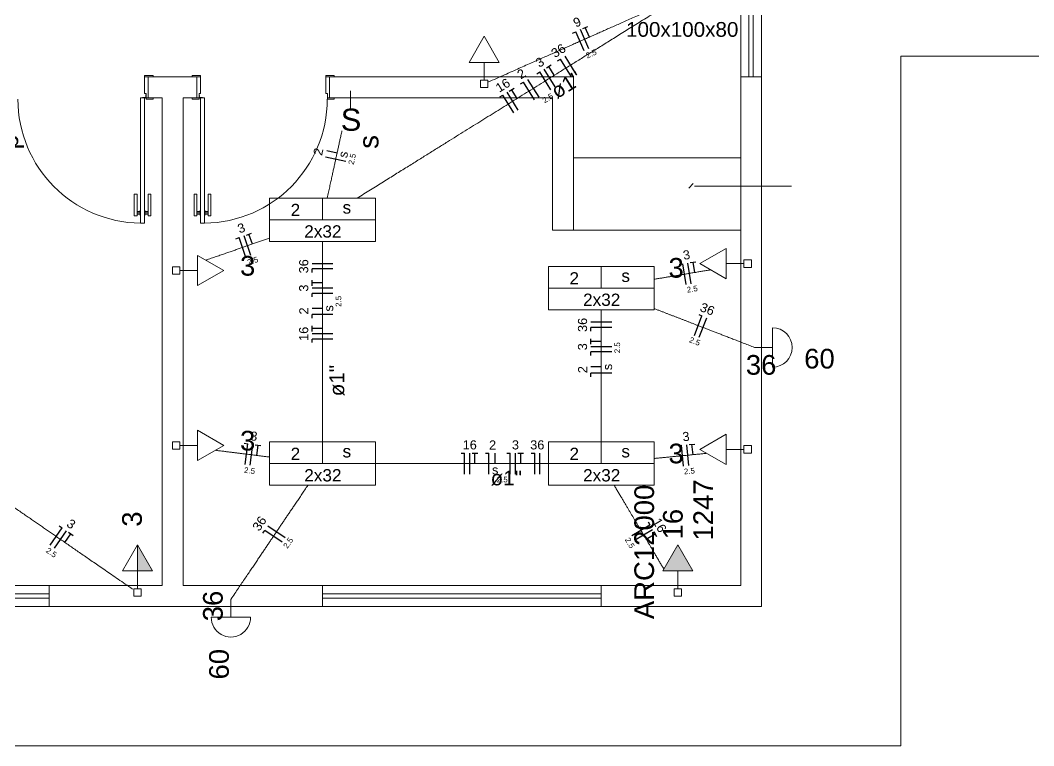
# Model space of a CAD drawing. Header units: millimetres. Extents: x -130 to 1399, y -90 to 1288.
# Drawn here: x 1115.65 to 1122.92, y 1238.62 to 1243.83 of the extents above; entities that cross this region are included whole.
import ezdxf

# ---------------------------------------------------------------- set-up
doc = ezdxf.new("R2010")
doc.units = ezdxf.units.MM
doc.header["$LTSCALE"] = 0.01
for name, color, linetype, lineweight in [('Arquitetura', 134, 'Continuous', 5), ('EL-Condutos', 3, 'Continuous', 13), ('EL-Fios', 9, 'Continuous', 25), ('EL-Textos condutos', 7, 'Continuous', 20), ('EL-Textos fios', 7, 'Continuous', 20), ('EL-Textos pontos', 5, 'Continuous', 20), ('P-SIMBOL', 5, 'Continuous', 5)]:
    doc.layers.add(name, color=color, linetype=linetype, lineweight=lineweight)
doc.styles.add('ARIAL', font='arial.ttf')

msp = doc.modelspace()

# ---------------------------------------------------------------- hatches: boundary and pattern name
at = {"layer": 'Arquitetura', "linetype": 'Continuous'}
h = msp.add_hatch(dxfattribs=at)
h.set_pattern_fill('ANSI31', color=256, scale=0.5, style=0)
h.set_pattern_definition([(45, (1106.27025, 1238.432124), (-0.04419417, 0.04419417), [])])
h.paths.add_polyline_path([(1120.4914, 1242.6357), (1120.4914, 1242.6377), (1120.4909, 1242.6397), (1120.4904, 1242.6417), (1120.4899, 1242.6437), (1120.4889, 1242.6457), (1120.4884, 1242.6472), (1120.4869, 1242.6487), (1120.4859, 1242.6507), (1120.4844, 1242.6522), (1120.4829, 1242.6532), (1120.4814, 1242.6547), (1120.4799, 1242.6557), (1120.4779, 1242.6567), (1120.4764, 1242.6572), (1120.4744, 1242.6577), (1120.4724, 1242.6582), (1120.4704, 1242.6587), (1120.4684, 1242.6587), (1120.4664, 1242.6587), (1120.4644, 1242.6582), (1120.4624, 1242.6577), (1120.4609, 1242.6572), (1120.4589, 1242.6567), (1120.4569, 1242.6557), (1120.4554, 1242.6547), (1120.4539, 1242.6532), (1120.4524, 1242.6522), (1120.4509, 1242.6507), (1120.4499, 1242.6487), (1120.4489, 1242.6472), (1120.4479, 1242.6457), (1120.4469, 1242.6437), (1120.4464, 1242.6417), (1120.4459, 1242.6397), (1120.4459, 1242.6377), (1120.4454, 1242.6357), (1120.4454, 1242.6357), (1120.4459, 1242.6337), (1120.4459, 1242.6317), (1120.4464, 1242.6297), (1120.4469, 1242.6282), (1120.4479, 1242.6262), (1120.4489, 1242.6242), (1120.4499, 1242.6227), (1120.4509, 1242.6212), (1120.4524, 1242.6197), (1120.4539, 1242.6182), (1120.4554, 1242.6172), (1120.4569, 1242.6162), (1120.4589, 1242.6152), (1120.4609, 1242.6142), (1120.4624, 1242.6137), (1120.4644, 1242.6132), (1120.4664, 1242.6132), (1120.4684, 1242.6132), (1120.4704, 1242.6132), (1120.4724, 1242.6132), (1120.4744, 1242.6137), (1120.4764, 1242.6142), (1120.4779, 1242.6152), (1120.4799, 1242.6162), (1120.4814, 1242.6172), (1120.4829, 1242.6182), (1120.4844, 1242.6197), (1120.4859, 1242.6212), (1120.4869, 1242.6227), (1120.4884, 1242.6242), (1120.4889, 1242.6262), (1120.4899, 1242.6282), (1120.4904, 1242.6297), (1120.4909, 1242.6317), (1120.4914, 1242.6337), (1120.4914, 1242.6357), (1120.4914, 1242.6357)])
at = {"layer": 'P-SIMBOL', "linetype": 'Continuous'}
for points in [[(1116.495, 1239.8752), (1116.495, 1240.0627), (1116.6033, 1239.8752)], [(1120.4789, 1239.8752), (1120.3706, 1240.0627), (1120.2624, 1239.8752)]]:
    msp.add_hatch(color=256, dxfattribs=at).paths.add_polyline_path(points)

# ---------------------------------------------------------------- linework, layer by layer
at = {"layer": 'Arquitetura'}
for p, q in [((1120.8219, 1243.4207), (1120.8219, 1245.4207)), ((1120.8814, 1245.4207), (1120.8814, 1243.4207)), ((1120.9114, 1245.4207), (1120.9114, 1243.4207)), ((1120.9714, 1243.4207), (1120.9714, 1245.4207)), ((1120.9714, 1243.4207), (1120.8219, 1243.4207)), ((1116.5404, 1243.2722), (1116.5434, 1243.2722)), ((1116.5549, 1243.2877), (1116.5549, 1243.2842)), ((1116.9384, 1243.2877), (1116.9384, 1243.2842)), ((1116.9529, 1243.2722), (1116.9504, 1243.2722)), ((1121.1869, 1242.6357), (1120.4914, 1242.6357)), ((1115.8614, 1239.7707), (1115.8614, 1239.6212)), ((1117.8219, 1239.7707), (1117.8219, 1239.6212)), ((1119.8219, 1239.7707), (1119.8219, 1239.6212))]:
    msp.add_line(p, q, dxfattribs=at)
at = {"layer": 'Arquitetura', "linetype": 'Continuous'}
for p, q in [((1121.9714, 1243.5707), (1121.9714, 1238.6212)), ((1121.9714, 1243.5707), (1123.7719, 1243.5707)), ((1116.8869, 1243.4207), (1116.6069, 1243.4207)), ((1119.6214, 1243.4207), (1117.9069, 1243.4207)), ((1119.6214, 1243.4207), (1119.6214, 1242.3207)), ((1120.8219, 1243.4207), (1120.8219, 1239.7707)), ((1120.9714, 1243.4207), (1120.9714, 1239.6212)), ((1116.6714, 1243.2707), (1116.6069, 1243.2707)), ((1116.6714, 1243.2707), (1116.6714, 1239.7707)), ((1116.8219, 1243.2707), (1116.8219, 1239.7707)), ((1116.8869, 1243.2707), (1116.8219, 1243.2707)), ((1119.4714, 1243.2707), (1117.9069, 1243.2707)), ((1119.4714, 1243.2707), (1119.4714, 1242.3207)), ((1120.8219, 1242.8407), (1119.6214, 1242.8407)), ((1120.8219, 1242.3207), (1119.4714, 1242.3207)), ((1116.6714, 1239.7707), (1107.4214, 1239.7707)), ((1120.8219, 1239.7707), (1116.8219, 1239.7707)), ((1115.8614, 1239.7107), (1113.8614, 1239.7107)), ((1119.8219, 1239.7107), (1117.8219, 1239.7107)), ((1115.8614, 1239.6807), (1113.8614, 1239.6807)), ((1119.8219, 1239.6807), (1117.8219, 1239.6807)), ((1120.9714, 1239.6212), (1107.2719, 1239.6212)), ((1121.9714, 1238.6212), (1106.2719, 1238.6212))]:
    msp.add_line(p, q, dxfattribs=at)
at = {"layer": 'Arquitetura', "color": 2}
for p, q in [((1116.5164, 1242.3712), (1116.5164, 1243.2707)), ((1116.5164, 1243.2707), (1116.5464, 1243.2707)), ((1116.5464, 1243.2707), (1116.5464, 1242.3712)), ((1116.9469, 1243.2707), (1116.9469, 1242.3712)), ((1116.9764, 1243.2707), (1116.9469, 1243.2707)), ((1116.9764, 1242.3712), (1116.9764, 1243.2707)), ((1116.5464, 1242.3712), (1116.5164, 1242.3712)), ((1116.9469, 1242.3712), (1116.9764, 1242.3712))]:
    msp.add_line(p, q, dxfattribs=at)
at = {"layer": 'Arquitetura', "color": 3, "linetype": 'Continuous'}
for p, q in [((1116.4714, 1242.5762), (1116.4714, 1242.4242)), ((1116.4884, 1242.5792), (1116.4739, 1242.5792)), ((1116.4919, 1242.4242), (1116.4919, 1242.5762)), ((1116.5719, 1242.4242), (1116.5719, 1242.5762)), ((1116.5754, 1242.5792), (1116.5889, 1242.5792)), ((1116.5914, 1242.5762), (1116.5914, 1242.4242)), ((1116.9014, 1242.5762), (1116.9014, 1242.4242)), ((1116.9184, 1242.5792), (1116.9044, 1242.5792)), ((1116.9214, 1242.4242), (1116.9214, 1242.5762)), ((1117.0019, 1242.4242), (1117.0019, 1242.5762)), ((1117.0049, 1242.5792), (1117.0194, 1242.5792)), ((1117.0219, 1242.5762), (1117.0219, 1242.4242)), ((1116.5144, 1242.4657), (1116.5144, 1242.4257)), ((1116.5484, 1242.4657), (1116.5484, 1242.4257)), ((1116.9444, 1242.4657), (1116.9444, 1242.4257)), ((1116.9789, 1242.4657), (1116.9789, 1242.4257))]:
    msp.add_line(p, q, dxfattribs=at)
at = {"layer": 'Arquitetura', "color": 3}
for p, q in [((1116.5144, 1242.4657), (1116.5164, 1242.4657)), ((1116.5484, 1242.4657), (1116.5464, 1242.4657)), ((1116.9444, 1242.4657), (1116.9469, 1242.4657)), ((1116.9789, 1242.4657), (1116.9764, 1242.4657)), ((1116.4919, 1242.4242), (1116.4714, 1242.4242)), ((1116.4919, 1242.4557), (1116.5144, 1242.4557)), ((1116.4919, 1242.4457), (1116.5144, 1242.4457)), ((1116.4919, 1242.4357), (1116.5144, 1242.4357)), ((1116.5144, 1242.4257), (1116.5164, 1242.4257)), ((1116.5484, 1242.4257), (1116.5464, 1242.4257)), ((1116.5719, 1242.4557), (1116.5484, 1242.4557)), ((1116.5719, 1242.4457), (1116.5484, 1242.4457)), ((1116.5719, 1242.4357), (1116.5484, 1242.4357)), ((1116.5719, 1242.4242), (1116.5914, 1242.4242)), ((1116.9214, 1242.4242), (1116.9014, 1242.4242)), ((1116.9214, 1242.4557), (1116.9444, 1242.4557)), ((1116.9214, 1242.4457), (1116.9444, 1242.4457)), ((1116.9214, 1242.4357), (1116.9444, 1242.4357)), ((1116.9444, 1242.4257), (1116.9469, 1242.4257)), ((1116.9789, 1242.4257), (1116.9764, 1242.4257)), ((1117.0019, 1242.4557), (1116.9789, 1242.4557)), ((1117.0019, 1242.4457), (1116.9789, 1242.4457)), ((1117.0019, 1242.4357), (1116.9789, 1242.4357)), ((1117.0019, 1242.4242), (1117.0219, 1242.4242))]:
    msp.add_line(p, q, dxfattribs=at)
for points in [[(1116.5464, 1243.4207), (1116.5719, 1243.4207), (1116.6069, 1243.4207), (1116.6069, 1243.4307), (1116.5464, 1243.4307), (1116.5464, 1243.4207)], [(1116.9469, 1243.4207), (1116.9214, 1243.4207), (1116.8869, 1243.4207), (1116.8869, 1243.4307), (1116.9469, 1243.4307), (1116.9469, 1243.4207)], [(1117.9069, 1243.4207), (1117.8464, 1243.4207), (1117.8464, 1243.4307), (1117.9069, 1243.4307), (1117.9069, 1243.4207)], [(1116.5564, 1243.2607), (1116.6069, 1243.2607), (1116.6069, 1243.2707), (1116.5564, 1243.2707), (1116.5564, 1243.2607)], [(1116.9369, 1243.2607), (1116.8869, 1243.2607), (1116.8869, 1243.2707), (1116.9369, 1243.2707), (1116.9369, 1243.2607)], [(1117.9069, 1243.2607), (1117.8569, 1243.2607), (1117.8569, 1243.2707), (1117.9069, 1243.2707), (1117.9069, 1243.2607)]]:
    msp.add_lwpolyline(points, close=True, dxfattribs=at)
at = {"layer": 'Arquitetura', "color": 2}
for points in [[(1116.5464, 1243.3007), (1116.5564, 1243.3007), (1116.5564, 1243.2707), (1116.5719, 1243.2707), (1116.5719, 1243.4207), (1116.5464, 1243.4207), (1116.5464, 1243.3007)], [(1116.9469, 1243.3007), (1116.9369, 1243.3007), (1116.9369, 1243.2707), (1116.9214, 1243.2707), (1116.9214, 1243.4207), (1116.9469, 1243.4207), (1116.9469, 1243.3007)], [(1117.8464, 1243.3007), (1117.8569, 1243.3007), (1117.8569, 1243.2707), (1117.8714, 1243.2707), (1117.8714, 1243.4207), (1117.8464, 1243.4207), (1117.8464, 1243.3007)]]:
    msp.add_lwpolyline(points, close=True, dxfattribs=at)
at = {"layer": 'Arquitetura', "color": 1}
for points in [[(1116.5524, 1243.2722), (1116.5544, 1243.2707), (1116.5544, 1243.2707), (1116.5519, 1243.2707), (1116.5319, 1243.2707), (1116.5319, 1243.2722), (1116.5524, 1243.2722)], [(1116.5554, 1243.2752), (1116.5564, 1243.2732), (1116.5564, 1243.2732), (1116.5564, 1243.2757), (1116.5564, 1243.2957), (1116.5554, 1243.2957), (1116.5554, 1243.2752)], [(1116.9379, 1243.2752), (1116.9369, 1243.2732), (1116.9369, 1243.2732), (1116.9369, 1243.2757), (1116.9369, 1243.2957), (1116.9379, 1243.2957), (1116.9379, 1243.2752)], [(1116.9409, 1243.2722), (1116.9394, 1243.2707), (1116.9394, 1243.2707), (1116.9414, 1243.2707), (1116.9614, 1243.2707), (1116.9614, 1243.2722), (1116.9409, 1243.2722)]]:
    msp.add_lwpolyline(points, dxfattribs=at)
at = {"layer": 'Arquitetura'}
for points in [[(1116.5414, 1243.2732), (1116.5414, 1243.2732), (1116.5389, 1243.2732), (1116.5389, 1243.2732), (1116.5444, 1243.2732), (1116.5444, 1243.2732), (1116.5419, 1243.2732), (1116.5419, 1243.2732)], [(1116.5389, 1243.2732), (1116.5404, 1243.2722), (1116.5404, 1243.2722)], [(1116.5444, 1243.2732), (1116.5434, 1243.2722), (1116.5434, 1243.2722)], [(1116.5544, 1243.2882), (1116.5549, 1243.2877), (1116.5554, 1243.2877)], [(1116.5544, 1243.2862), (1116.5544, 1243.2862), (1116.5544, 1243.2882), (1116.5544, 1243.2882), (1116.5544, 1243.2832), (1116.5544, 1243.2832), (1116.5544, 1243.2857), (1116.5544, 1243.2857)], [(1116.5544, 1243.2832), (1116.5549, 1243.2842), (1116.5554, 1243.2842)], [(1116.9389, 1243.2882), (1116.9384, 1243.2877), (1116.9379, 1243.2877)], [(1116.9389, 1243.2832), (1116.9384, 1243.2842), (1116.9379, 1243.2842)], [(1116.9389, 1243.2862), (1116.9394, 1243.2862), (1116.9394, 1243.2882), (1116.9389, 1243.2882), (1116.9389, 1243.2832), (1116.9394, 1243.2832), (1116.9394, 1243.2857), (1116.9389, 1243.2857)], [(1116.9519, 1243.2732), (1116.9519, 1243.2732), (1116.9539, 1243.2732), (1116.9539, 1243.2732), (1116.9494, 1243.2732), (1116.9494, 1243.2732), (1116.9514, 1243.2732), (1116.9514, 1243.2732)], [(1116.9494, 1243.2732), (1116.9504, 1243.2722), (1116.9504, 1243.2722)], [(1116.9539, 1243.2732), (1116.9529, 1243.2722), (1116.9529, 1243.2722)]]:
    msp.add_lwpolyline(points, dxfattribs=at)
at = {"layer": 'Arquitetura', "color": 1}
for centre in [(1116.5544, 1243.2732), (1116.9394, 1243.2732)]:
    msp.add_circle(centre, 0.0025, dxfattribs=at)
at = {"layer": 'Arquitetura'}
for centre, start, end in [((1116.5289, 1243.2627), 180.129, 269.223), ((1116.9644, 1243.2627), 270.777, 359.871)]:
    msp.add_arc(centre, 0.8921, start, end, dxfattribs=at)
at = {"layer": 'Arquitetura', "color": 3, "linetype": 'Continuous'}
for centre, start, end in [((1116.4744, 1242.5762), 99.4623, 180), ((1116.4889, 1242.5762), 0, 99.4623), ((1116.5749, 1242.5762), 80.5377, 180), ((1116.5884, 1242.5762), 0, 80.5377), ((1116.9049, 1242.5762), 99.4623, 180), ((1116.9189, 1242.5762), 0, 99.4623), ((1117.0044, 1242.5762), 80.5377, 180), ((1117.0184, 1242.5762), 0, 80.5377)]:
    msp.add_arc(centre, 0.003, start, end, dxfattribs=at)
at = {"layer": 'EL-Condutos', "linetype": 'Continuous'}
for points in [[(1118.0701, 1242.5504), (1118.1675, 1242.6111), (1118.2594, 1242.6684), (1118.3462, 1242.7225), (1118.4283, 1242.7737), (1118.5061, 1242.8222), (1118.58, 1242.8683), (1118.6505, 1242.9122), (1118.7179, 1242.9543), (1118.7827, 1242.9947), (1118.8453, 1243.0337), (1118.906, 1243.0715), (1118.9653, 1243.1085), (1119.0237, 1243.1449), (1119.0814, 1243.1809), (1119.1389, 1243.2167), (1119.1967, 1243.2528), (1119.2551, 1243.2892), (1119.3146, 1243.3263), (1119.3755, 1243.3642), (1119.4383, 1243.4034), (1119.5034, 1243.444), (1119.5711, 1243.4862), (1119.642, 1243.5304), (1119.7164, 1243.5768), (1119.7947, 1243.6256), (1119.8773, 1243.6771), (1119.9646, 1243.7316), (1120.0572, 1243.7892), (1120.1552, 1243.8504), (1120.2593, 1243.9152)], [(1119.0087, 1243.3826), (1119.0701, 1243.4099), (1119.1278, 1243.4355), (1119.1821, 1243.4597), (1119.2333, 1243.4825), (1119.2815, 1243.5039), (1119.3271, 1243.5242), (1119.3703, 1243.5434), (1119.4113, 1243.5617), (1119.4504, 1243.5791), (1119.4879, 1243.5957), (1119.5238, 1243.6117), (1119.5586, 1243.6272), (1119.5925, 1243.6423), (1119.6256, 1243.657), (1119.6583, 1243.6715), (1119.6908, 1243.686), (1119.7233, 1243.7004), (1119.756, 1243.715), (1119.7893, 1243.7298), (1119.8234, 1243.745), (1119.8584, 1243.7606), (1119.8947, 1243.7767), (1119.9325, 1243.7935), (1119.9721, 1243.8111), (1120.0136, 1243.8296), (1120.0574, 1243.8491), (1120.1036, 1243.8696), (1120.1526, 1243.8914), (1120.2045, 1243.9145), (1120.2596, 1243.939)], [(1117.9616, 1243.0347), (1117.9579, 1243.0177), (1117.9543, 1243.0011), (1117.9508, 1242.9851), (1117.9474, 1242.9694), (1117.944, 1242.9541), (1117.9407, 1242.9392), (1117.9375, 1242.9244), (1117.9344, 1242.9099), (1117.9312, 1242.8956), (1117.9281, 1242.8814), (1117.925, 1242.8672), (1117.9219, 1242.8531), (1117.9189, 1242.839), (1117.9158, 1242.8248), (1117.9126, 1242.8105), (1117.9095, 1242.796), (1117.9063, 1242.7814), (1117.903, 1242.7665), (1117.8997, 1242.7513), (1117.8963, 1242.7357), (1117.8928, 1242.7198), (1117.8892, 1242.7034), (1117.8855, 1242.6865), (1117.8817, 1242.6692), (1117.8778, 1242.6512), (1117.8738, 1242.6326), (1117.8696, 1242.6133), (1117.8652, 1242.5934), (1117.8607, 1242.5726), (1117.8559, 1242.5511)], [(1117.4429, 1242.2642), (1117.4277, 1242.2589), (1117.4127, 1242.2537), (1117.3981, 1242.2487), (1117.3837, 1242.2437), (1117.3695, 1242.2387), (1117.3555, 1242.2339), (1117.3416, 1242.2291), (1117.3278, 1242.2243), (1117.3141, 1242.2195), (1117.3005, 1242.2148), (1117.2868, 1242.2101), (1117.2731, 1242.2053), (1117.2594, 1242.2005), (1117.2456, 1242.1957), (1117.2316, 1242.1909), (1117.2175, 1242.186), (1117.2032, 1242.1811), (1117.1887, 1242.176), (1117.1739, 1242.1709), (1117.1589, 1242.1657), (1117.1435, 1242.1604), (1117.1278, 1242.1549), (1117.1117, 1242.1493), (1117.0951, 1242.1436), (1117.0782, 1242.1377), (1117.0607, 1242.1316), (1117.0427, 1242.1254), (1117.0242, 1242.119), (1117.0051, 1242.1123), (1116.9853, 1242.1055)], [(1117.822, 1242.2395), (1117.822, 1242.1741), (1117.822, 1242.1123), (1117.822, 1242.0538), (1117.822, 1241.9984), (1117.822, 1241.946), (1117.822, 1241.896), (1117.822, 1241.8485), (1117.822, 1241.803), (1117.822, 1241.7593), (1117.822, 1241.7171), (1117.822, 1241.6763), (1117.822, 1241.6365), (1117.822, 1241.5975), (1117.822, 1241.5589), (1117.822, 1241.5207), (1117.822, 1241.4824), (1117.822, 1241.4439), (1117.822, 1241.4049), (1117.822, 1241.3651), (1117.822, 1241.3243), (1117.822, 1241.2821), (1117.822, 1241.2384), (1117.822, 1241.1929), (1117.822, 1241.1453), (1117.822, 1241.0954), (1117.822, 1241.0429), (1117.822, 1240.9876), (1117.822, 1240.9291), (1117.822, 1240.8673), (1117.822, 1240.8019)], [(1120.2011, 1241.9685), (1120.2149, 1241.9709), (1120.2285, 1241.9731), (1120.2419, 1241.9754), (1120.2551, 1241.9776), (1120.2681, 1241.9797), (1120.2809, 1241.9819), (1120.2936, 1241.984), (1120.3062, 1241.9861), (1120.3187, 1241.9882), (1120.3312, 1241.9903), (1120.3436, 1241.9924), (1120.3561, 1241.9944), (1120.3685, 1241.9965), (1120.381, 1241.9986), (1120.3935, 1242.0007), (1120.4062, 1242.0028), (1120.4189, 1242.005), (1120.4319, 1242.0071), (1120.4449, 1242.0093), (1120.4582, 1242.0115), (1120.4717, 1242.0138), (1120.4854, 1242.0161), (1120.4994, 1242.0184), (1120.5136, 1242.0208), (1120.5282, 1242.0232), (1120.5432, 1242.0257), (1120.5585, 1242.0283), (1120.5742, 1242.0309), (1120.5902, 1242.0336), (1120.6068, 1242.0363)], [(1119.822, 1241.7496), (1119.822, 1241.7075), (1119.822, 1241.6676), (1119.822, 1241.6297), (1119.822, 1241.5937), (1119.822, 1241.5594), (1119.822, 1241.5266), (1119.822, 1241.4952), (1119.822, 1241.465), (1119.822, 1241.4359), (1119.822, 1241.4078), (1119.822, 1241.3804), (1119.822, 1241.3536), (1119.822, 1241.3273), (1119.822, 1241.3013), (1119.822, 1241.2755), (1119.822, 1241.2496), (1119.822, 1241.2236), (1119.822, 1241.1973), (1119.822, 1241.1705), (1119.822, 1241.1431), (1119.822, 1241.115), (1119.822, 1241.0859), (1119.822, 1241.0557), (1119.822, 1241.0243), (1119.822, 1240.9915), (1119.822, 1240.9572), (1119.822, 1240.9212), (1119.822, 1240.8833), (1119.822, 1240.8434), (1119.822, 1240.8013)], [(1120.2012, 1241.7584), (1120.223, 1241.75), (1120.2441, 1241.7418), (1120.2647, 1241.7338), (1120.2849, 1241.726), (1120.3047, 1241.7183), (1120.3242, 1241.7108), (1120.3435, 1241.7033), (1120.3627, 1241.6959), (1120.3819, 1241.6884), (1120.4011, 1241.681), (1120.4204, 1241.6735), (1120.4399, 1241.666), (1120.4597, 1241.6583), (1120.4799, 1241.6505), (1120.5006, 1241.6425), (1120.5218, 1241.6343), (1120.5436, 1241.6258), (1120.5661, 1241.6171), (1120.5894, 1241.6081), (1120.6136, 1241.5987), (1120.6387, 1241.589), (1120.6649, 1241.5789), (1120.6922, 1241.5683), (1120.7207, 1241.5573), (1120.7504, 1241.5457), (1120.7816, 1241.5337), (1120.8141, 1241.5211), (1120.8483, 1241.5079), (1120.884, 1241.494), (1120.9214, 1241.4795)], [(1117.4429, 1240.693), (1117.4295, 1240.6947), (1117.4163, 1240.6963), (1117.4033, 1240.6979), (1117.3906, 1240.6995), (1117.378, 1240.7011), (1117.3655, 1240.7026), (1117.3532, 1240.7042), (1117.341, 1240.7057), (1117.3289, 1240.7072), (1117.3168, 1240.7087), (1117.3048, 1240.7102), (1117.2928, 1240.7117), (1117.2807, 1240.7132), (1117.2687, 1240.7147), (1117.2566, 1240.7162), (1117.2444, 1240.7178), (1117.2321, 1240.7193), (1117.2197, 1240.7208), (1117.2071, 1240.7224), (1117.1944, 1240.724), (1117.1815, 1240.7256), (1117.1684, 1240.7272), (1117.1551, 1240.7289), (1117.1415, 1240.7306), (1117.1276, 1240.7323), (1117.1135, 1240.7341), (1117.099, 1240.7359), (1117.0842, 1240.7377), (1117.069, 1240.7396), (1117.0534, 1240.7416)], [(1120.2011, 1240.6827), (1120.2142, 1240.684), (1120.227, 1240.6852), (1120.2397, 1240.6865), (1120.2521, 1240.6877), (1120.2644, 1240.6889), (1120.2766, 1240.6901), (1120.2886, 1240.6912), (1120.3005, 1240.6924), (1120.3124, 1240.6936), (1120.3242, 1240.6947), (1120.3359, 1240.6959), (1120.3477, 1240.697), (1120.3594, 1240.6981), (1120.3711, 1240.6993), (1120.3829, 1240.7004), (1120.3948, 1240.7016), (1120.4067, 1240.7028), (1120.4188, 1240.7039), (1120.4309, 1240.7051), (1120.4433, 1240.7063), (1120.4557, 1240.7075), (1120.4684, 1240.7088), (1120.4813, 1240.71), (1120.4944, 1240.7113), (1120.5078, 1240.7126), (1120.5214, 1240.714), (1120.5353, 1240.7153), (1120.5496, 1240.7167), (1120.5642, 1240.7181), (1120.5791, 1240.7196)], [(1118.2013, 1240.6457), (1118.2534, 1240.6457), (1118.3033, 1240.6457), (1118.3511, 1240.6457), (1118.397, 1240.6457), (1118.4412, 1240.6457), (1118.4838, 1240.6457), (1118.5249, 1240.6457), (1118.5648, 1240.6457), (1118.6036, 1240.6457), (1118.6415, 1240.6457), (1118.6785, 1240.6457), (1118.715, 1240.6457), (1118.7509, 1240.6457), (1118.7865, 1240.6457), (1118.822, 1240.6457), (1118.8575, 1240.6457), (1118.8931, 1240.6457), (1118.929, 1240.6457), (1118.9655, 1240.6457), (1119.0025, 1240.6457), (1119.0404, 1240.6457), (1119.0792, 1240.6457), (1119.1191, 1240.6457), (1119.1602, 1240.6457), (1119.2028, 1240.6457), (1119.247, 1240.6457), (1119.2929, 1240.6457), (1119.3408, 1240.6457), (1119.3906, 1240.6457), (1119.4427, 1240.6457)], [(1115.3895, 1240.4834), (1115.4325, 1240.4538), (1115.4732, 1240.4256), (1115.512, 1240.3989), (1115.5489, 1240.3735), (1115.5841, 1240.3492), (1115.6178, 1240.3259), (1115.6502, 1240.3035), (1115.6815, 1240.282), (1115.7119, 1240.261), (1115.7415, 1240.2406), (1115.7705, 1240.2205), (1115.7992, 1240.2008), (1115.8276, 1240.1811), (1115.8561, 1240.1615), (1115.8847, 1240.1418), (1115.9137, 1240.1218), (1115.9432, 1240.1014), (1115.9735, 1240.0805), (1116.0046, 1240.059), (1116.0369, 1240.0368), (1116.0704, 1240.0137), (1116.1054, 1239.9895), (1116.142, 1239.9642), (1116.1805, 1239.9377), (1116.221, 1239.9098), (1116.2637, 1239.8803), (1116.3088, 1239.8492), (1116.3564, 1239.8163), (1116.4068, 1239.7816), (1116.4601, 1239.7448)], [(1117.7167, 1240.4897), (1117.6945, 1240.4568), (1117.6735, 1240.4256), (1117.6536, 1240.3961), (1117.6347, 1240.3681), (1117.6167, 1240.3414), (1117.5995, 1240.3158), (1117.5829, 1240.2913), (1117.567, 1240.2677), (1117.5515, 1240.2448), (1117.5365, 1240.2224), (1117.5217, 1240.2005), (1117.5071, 1240.1789), (1117.4927, 1240.1575), (1117.4782, 1240.136), (1117.4636, 1240.1144), (1117.4488, 1240.0925), (1117.4337, 1240.0701), (1117.4182, 1240.0471), (1117.4022, 1240.0234), (1117.3856, 1239.9988), (1117.3683, 1239.9732), (1117.3502, 1239.9463), (1117.3312, 1239.9182), (1117.3112, 1239.8885), (1117.2901, 1239.8572), (1117.2678, 1239.8242), (1117.2442, 1239.7892), (1117.2192, 1239.7521), (1117.1927, 1239.7129), (1117.1647, 1239.6712)], [(1119.9141, 1240.4903), (1119.9295, 1240.4645), (1119.9441, 1240.4398), (1119.9581, 1240.4162), (1119.9715, 1240.3936), (1119.9844, 1240.3719), (1119.9968, 1240.351), (1120.0087, 1240.3309), (1120.0202, 1240.3115), (1120.0314, 1240.2927), (1120.0423, 1240.2743), (1120.0529, 1240.2564), (1120.0633, 1240.2389), (1120.0736, 1240.2216), (1120.0837, 1240.2045), (1120.0938, 1240.1874), (1120.1039, 1240.1705), (1120.114, 1240.1534), (1120.1242, 1240.1362), (1120.1345, 1240.1188), (1120.145, 1240.1011), (1120.1558, 1240.083), (1120.1668, 1240.0644), (1120.1781, 1240.0453), (1120.1898, 1240.0255), (1120.202, 1240.005), (1120.2146, 1239.9838), (1120.2277, 1239.9616), (1120.2414, 1239.9385), (1120.2557, 1239.9144), (1120.2707, 1239.8891)]]:
    msp.add_spline(points, degree=3, dxfattribs=at)
at = {"layer": 'EL-Fios'}
for p, q in [((1119.6884, 1243.767), (1119.725, 1243.7833)), ((1119.7372, 1243.7066), (1119.7067, 1243.7752)), ((1119.6153, 1243.7345), (1119.6382, 1243.7447)), ((1119.6991, 1243.6076), (1119.6382, 1243.7447)), ((1119.7334, 1243.6229), (1119.6724, 1243.7599)), ((1119.641, 1243.4414), (1119.5616, 1243.5687)), ((1119.4277, 1243.4851), (1119.4616, 1243.5063)), ((1119.4843, 1243.4321), (1119.4446, 1243.4957)), ((1119.5086, 1243.5356), (1119.5298, 1243.5488)), ((1119.6092, 1243.4216), (1119.5298, 1243.5488)), ((1119.3598, 1243.4428), (1119.381, 1243.4561)), ((1119.4604, 1243.3288), (1119.381, 1243.4561)), ((1119.4922, 1243.3486), (1119.4128, 1243.4759)), ((1119.1618, 1243.3194), (1119.1958, 1243.3406)), ((1119.2428, 1243.3699), (1119.264, 1243.3831)), ((1119.3434, 1243.2558), (1119.264, 1243.3831)), ((1119.3752, 1243.2757), (1119.2958, 1243.4029)), ((1119.094, 1243.2771), (1119.1152, 1243.2903)), ((1119.1945, 1243.163), (1119.1152, 1243.2903)), ((1119.2264, 1243.1829), (1119.147, 1243.3101)), ((1119.2185, 1243.2663), (1119.1788, 1243.33)), ((1117.9902, 1242.814), (1117.8437, 1242.846)), ((1117.9265, 1242.8738), (1117.8532, 1242.8898)), ((1117.2003, 1242.2594), (1117.2239, 1242.2676)), ((1117.273, 1242.1259), (1117.2239, 1242.2676)), ((1117.3085, 1242.1382), (1117.2593, 1242.2799)), ((1117.2759, 1242.2856), (1117.3136, 1242.2987)), ((1117.3193, 1242.2213), (1117.2947, 1242.2922)), ((1117.897, 1242.0803), (1117.747, 1242.0803)), ((1117.897, 1242.0428), (1117.747, 1242.0428)), ((1117.747, 1242.0178), (1117.747, 1242.0428)), ((1120.3813, 1242.0747), (1120.4059, 1242.0788)), ((1120.4307, 1241.9309), (1120.4059, 1242.0788)), ((1120.4676, 1241.937), (1120.4429, 1242.085)), ((1120.4602, 1242.0879), (1120.4996, 1242.0945)), ((1120.4923, 1242.0172), (1120.4799, 1242.0912)), ((1117.747, 1241.9225), (1117.747, 1241.9625)), ((1117.822, 1241.9425), (1117.747, 1241.9425)), ((1117.897, 1241.905), (1117.747, 1241.905)), ((1117.897, 1241.8675), (1117.747, 1241.8675)), ((1117.747, 1241.8425), (1117.747, 1241.8675)), ((1117.822, 1241.7597), (1117.747, 1241.7597)), ((1117.897, 1241.7148), (1117.747, 1241.7148)), ((1117.747, 1241.6898), (1117.747, 1241.7148)), ((1119.897, 1241.6597), (1119.747, 1241.6597)), ((1120.4895, 1241.5663), (1120.5437, 1241.7062)), ((1120.5204, 1241.7153), (1120.5437, 1241.7062)), ((1120.5245, 1241.5528), (1120.5787, 1241.6927)), ((1117.747, 1241.5944), (1117.747, 1241.6344)), ((1117.822, 1241.6144), (1117.747, 1241.6144)), ((1119.897, 1241.6222), (1119.747, 1241.6222)), ((1119.747, 1241.5972), (1119.747, 1241.6222)), ((1117.897, 1241.5769), (1117.747, 1241.5769)), ((1117.897, 1241.5394), (1117.747, 1241.5394)), ((1117.747, 1241.5144), (1117.747, 1241.5394)), ((1119.747, 1241.5018), (1119.747, 1241.5418)), ((1119.822, 1241.5218), (1119.747, 1241.5218)), ((1119.897, 1241.4843), (1119.747, 1241.4843)), ((1119.897, 1241.4468), (1119.747, 1241.4468)), ((1119.747, 1241.4218), (1119.747, 1241.4468)), ((1119.822, 1241.3391), (1119.747, 1241.3391)), ((1119.897, 1241.2942), (1119.747, 1241.2942)), ((1119.747, 1241.2692), (1119.747, 1241.2942)), ((1117.2606, 1240.7913), (1117.2854, 1240.7882)), ((1117.2668, 1240.6394), (1117.2854, 1240.7882)), ((1117.304, 1240.6347), (1117.3226, 1240.7836)), ((1117.3399, 1240.7814), (1117.3796, 1240.7765)), ((1117.3505, 1240.7045), (1117.3598, 1240.7789)), ((1118.8158, 1240.7207), (1118.8408, 1240.7207)), ((1118.8408, 1240.5707), (1118.8408, 1240.7207)), ((1118.8783, 1240.5707), (1118.8783, 1240.7207)), ((1118.8958, 1240.7207), (1118.9358, 1240.7207)), ((1118.9158, 1240.6457), (1118.9158, 1240.7207)), ((1118.9912, 1240.7207), (1119.0162, 1240.7207)), ((1119.0162, 1240.5707), (1119.0162, 1240.7207)), ((1119.061, 1240.6457), (1119.061, 1240.7207)), ((1119.1438, 1240.7207), (1119.1688, 1240.7207)), ((1119.1688, 1240.5707), (1119.1688, 1240.7207)), ((1119.2063, 1240.5707), (1119.2063, 1240.7207)), ((1119.2238, 1240.7207), (1119.2638, 1240.7207)), ((1119.2438, 1240.6457), (1119.2438, 1240.7207)), ((1119.3192, 1240.7207), (1119.3442, 1240.7207)), ((1119.3442, 1240.5707), (1119.3442, 1240.7207)), ((1119.3817, 1240.5707), (1119.3817, 1240.7207)), ((1120.373, 1240.7748), (1120.3979, 1240.7773)), ((1120.4124, 1240.628), (1120.3979, 1240.7773)), ((1120.4498, 1240.6316), (1120.4352, 1240.7809)), ((1120.4526, 1240.7826), (1120.4924, 1240.7865)), ((1120.4798, 1240.7099), (1120.4725, 1240.7845)), ((1120.0414, 1240.1288), (1120.1704, 1240.2053)), ((1120.1577, 1240.2268), (1120.1704, 1240.2053)), ((1115.8694, 1240.0612), (1115.9546, 1240.1847)), ((1115.9002, 1240.0399), (1115.9854, 1240.1634)), ((1115.934, 1240.1989), (1115.9546, 1240.1847)), ((1115.9737, 1240.0804), (1116.0163, 1240.1421)), ((1115.9998, 1240.1535), (1116.0328, 1240.1307)), ((1117.3946, 1240.1462), (1117.4086, 1240.1669)), ((1117.5329, 1240.083), (1117.4086, 1240.1669)), ((1117.5539, 1240.1141), (1117.4296, 1240.198)), ((1120.0605, 1240.0966), (1120.1895, 1240.1731)), ((1120.1442, 1240.1026), (1120.2087, 1240.1408)), ((1120.1985, 1240.158), (1120.2189, 1240.1236))]:
    msp.add_line(p, q, dxfattribs=at)
at = {"layer": 'P-SIMBOL'}
for p, q in [((1118.8738, 1243.5252), (1118.9821, 1243.7127)), ((1118.9821, 1243.7127), (1119.0903, 1243.5252)), ((1119.0903, 1243.5252), (1118.8738, 1243.5252)), ((1118.9821, 1243.5252), (1118.9821, 1243.3972)), ((1118.9555, 1243.3972), (1119.0086, 1243.3972)), ((1118.9555, 1243.3442), (1118.9555, 1243.3972)), ((1119.0086, 1243.3442), (1118.9555, 1243.3442)), ((1119.0086, 1243.3972), (1119.0086, 1243.3442)), ((1118.0241, 1243.1922), (1118.0241, 1243.3207)), ((1117.4428, 1242.5514), (1117.4428, 1242.24)), ((1117.4428, 1242.5514), (1118.2013, 1242.5514)), ((1117.822, 1242.3957), (1117.822, 1242.5514)), ((1118.2013, 1242.5514), (1118.2013, 1242.24)), ((1117.4428, 1242.3957), (1118.2013, 1242.3957)), ((1117.4428, 1242.24), (1118.2013, 1242.24)), ((1120.5299, 1242.0806), (1120.7174, 1242.1889)), ((1120.7174, 1242.1889), (1120.7174, 1241.9724)), ((1116.9265, 1242.1397), (1117.114, 1242.0315)), ((1116.9265, 1241.9232), (1116.9265, 1242.1397)), ((1120.8454, 1242.0541), (1120.8454, 1242.1072)), ((1120.8454, 1242.1072), (1120.8985, 1242.1072)), ((1120.8985, 1242.1072), (1120.8985, 1242.0541)), ((1116.7454, 1242.0049), (1116.7454, 1242.058)), ((1116.7454, 1242.058), (1116.7985, 1242.058)), ((1116.7985, 1242.058), (1116.7985, 1242.0049)), ((1116.9265, 1242.0315), (1116.7985, 1242.0315)), ((1117.114, 1242.0315), (1116.9265, 1241.9232)), ((1119.4428, 1242.0609), (1119.4428, 1241.7495)), ((1119.4428, 1242.0609), (1120.2013, 1242.0609)), ((1119.822, 1241.9052), (1119.822, 1242.0609)), ((1120.2013, 1242.0609), (1120.2013, 1241.7495)), ((1120.7174, 1241.9724), (1120.5299, 1242.0806)), ((1120.7174, 1242.0806), (1120.8454, 1242.0806)), ((1120.8985, 1242.0541), (1120.8454, 1242.0541)), ((1116.7985, 1242.0049), (1116.7454, 1242.0049)), ((1119.4428, 1241.9052), (1120.2013, 1241.9052)), ((1119.4428, 1241.7495), (1120.2013, 1241.7495)), ((1121.0499, 1241.6208), (1121.0499, 1241.3383)), ((1121.0499, 1241.4795), (1120.9214, 1241.4795)), ((1116.9265, 1240.8849), (1117.114, 1240.7767)), ((1116.9265, 1240.6684), (1116.9265, 1240.8849)), ((1116.7454, 1240.7502), (1116.7454, 1240.8032)), ((1116.7454, 1240.8032), (1116.7985, 1240.8032)), ((1116.7985, 1240.8032), (1116.7985, 1240.7502)), ((1117.4428, 1240.8014), (1117.4428, 1240.49)), ((1117.4428, 1240.8014), (1118.2013, 1240.8014)), ((1117.822, 1240.6457), (1117.822, 1240.8014)), ((1118.2013, 1240.8014), (1118.2013, 1240.49)), ((1119.4428, 1240.8014), (1119.4428, 1240.49)), ((1119.4428, 1240.8014), (1120.2013, 1240.8014)), ((1119.822, 1240.6457), (1119.822, 1240.8014)), ((1120.2013, 1240.8014), (1120.2013, 1240.49)), ((1120.5299, 1240.7482), (1120.7174, 1240.8564)), ((1120.7174, 1240.8564), (1120.7174, 1240.6399)), ((1116.7985, 1240.7502), (1116.7454, 1240.7502)), ((1116.9265, 1240.7767), (1116.7985, 1240.7767)), ((1117.114, 1240.7767), (1116.9265, 1240.6684)), ((1120.7174, 1240.6399), (1120.5299, 1240.7482)), ((1120.7174, 1240.7482), (1120.8454, 1240.7482)), ((1120.8454, 1240.7216), (1120.8454, 1240.7747)), ((1120.8454, 1240.7747), (1120.8985, 1240.7747)), ((1120.8985, 1240.7216), (1120.8454, 1240.7216)), ((1120.8985, 1240.7747), (1120.8985, 1240.7216)), ((1117.4428, 1240.6457), (1118.2013, 1240.6457)), ((1119.4428, 1240.6457), (1120.2013, 1240.6457)), ((1117.4428, 1240.49), (1118.2013, 1240.49)), ((1119.4428, 1240.49), (1120.2013, 1240.49)), ((1116.3868, 1239.8752), (1116.495, 1240.0627)), ((1116.495, 1240.0627), (1116.495, 1239.8752)), ((1116.495, 1240.0627), (1116.6033, 1239.8752)), ((1120.2624, 1239.8752), (1120.3706, 1240.0627)), ((1120.3706, 1240.0627), (1120.4789, 1239.8752)), ((1116.6033, 1239.8752), (1116.3868, 1239.8752)), ((1116.495, 1239.8752), (1116.495, 1239.7472)), ((1120.4789, 1239.8752), (1120.2624, 1239.8752)), ((1120.3706, 1239.8752), (1120.3706, 1239.7472)), ((1116.4685, 1239.7472), (1116.5215, 1239.7472)), ((1116.4685, 1239.6942), (1116.4685, 1239.7472)), ((1116.5215, 1239.7472), (1116.5215, 1239.6942)), ((1120.3441, 1239.7472), (1120.3972, 1239.7472)), ((1120.3441, 1239.6942), (1120.3441, 1239.7472)), ((1120.3972, 1239.7472), (1120.3972, 1239.6942)), ((1116.5215, 1239.6942), (1116.4685, 1239.6942)), ((1117.1647, 1239.5427), (1117.1647, 1239.6712)), ((1120.3972, 1239.6942), (1120.3441, 1239.6942)), ((1117.3059, 1239.5427), (1117.0234, 1239.5427))]:
    msp.add_line(p, q, dxfattribs=at)
for centre, start, end in [((1121.0499, 1241.4795), 270, 90), ((1117.1647, 1239.5427), 180, 0.00001)]:
    msp.add_arc(centre, 0.1412, start, end, dxfattribs=at)

# ---------------------------------------------------------------- texts
at = {"layer": 'EL-Textos condutos', "char_height": 0.1059, "width": 0.38124, "attachment_point": 8, "line_spacing_factor": 0.798, "style": 'ARIAL'}
for insert, rotation in [((1119.6008, 1243.3173), 31.9424), ((1117.9808, 1241.2416), 90.00021)]:
    msp.add_mtext('ø1"', dxfattribs=dict(at, insert=insert, rotation=rotation))
at = {"layer": 'EL-Textos condutos', "insert": (1119.1408, 1240.4871), "char_height": 0.1059, "width": 0.38124, "attachment_point": 8, "line_spacing_factor": 0.798, "style": 'ARIAL'}
msp.add_mtext('ø1"', dxfattribs=at)
at = {"layer": 'EL-Textos fios', "attachment_point": 8, "line_spacing_factor": 0.798, "style": 'ARIAL'}
for s, insert, char_height, width, rotation in [('9', (1119.662, 1243.7838), 0.0653, 0.078366, 23.98401), ('36', (1119.5319, 1243.5809), 0.06531, 0.156732, 31.9424), ('3', (1119.3989, 1243.4979), 0.0653, 0.078366, 31.9424), ('2.5', (1119.7578, 1243.5679), 0.04059, 0.146142, 23.98401), ('2', (1119.2659, 1243.4154), 0.0653, 0.078366, 31.9424), ('16', (1119.1334, 1243.3324), 0.06531, 0.156732, 31.9424), ('2.5', (1119.4497, 1243.251), 0.04059, 0.146142, 31.9424), ('2', (1117.8237, 1242.8772), 0.0653, 0.078366, 77.67589), ('s', (1118.0032, 1242.8572), 0.0653, 0.078366, 77.67589), ('2.5', (1118.0547, 1242.8265), 0.04059, 0.146142, 77.67589), ('3', (1117.2507, 1242.3045), 0.0653, 0.078366, 19.13106), ('3', (1120.4387, 1242.1109), 0.0653, 0.078366, 9.48818), ('2.5', (1117.3284, 1242.0813), 0.04059, 0.146142, 19.13106), ('36', (1117.7207, 1242.0616), 0.06531, 0.156732, 90.00021), ('3', (1117.7207, 1241.9051), 0.0653, 0.078366, 90.00021), ('2.5', (1120.4775, 1241.8778), 0.04059, 0.146142, 9.48818), ('2.5', (1117.9574, 1241.8101), 0.04059, 0.146142, 90.00021), ('2', (1117.7207, 1241.7411), 0.0653, 0.078366, 90.00021), ('s', (1117.9002, 1241.7596), 0.0653, 0.078366, 90.00021), ('36', (1120.5705, 1241.7237), 0.06531, 0.156732, 338.83578), ('36', (1119.7207, 1241.6411), 0.06531, 0.156732, 90.00021), ('16', (1117.7207, 1241.5771), 0.06531, 0.156732, 90.00021), ('2.5', (1119.9574, 1241.4771), 0.04059, 0.146142, 90.00021), ('2.5', (1120.4851, 1241.5036), 0.04059, 0.146142, 338.83578), ('3', (1119.7207, 1241.4841), 0.0653, 0.078366, 90.00021), ('2', (1119.7207, 1241.3201), 0.0653, 0.078366, 90.00021), ('s', (1119.9002, 1241.3391), 0.0653, 0.078366, 90.00021), ('3', (1117.3259, 1240.8095), 0.0653, 0.078366, 352.89044), ('3', (1120.4327, 1240.8071), 0.0653, 0.078366, 5.57488), ('2.5', (1117.2964, 1240.5749), 0.04059, 0.146142, 352.89044), ('2.5', (1120.4555, 1240.5715), 0.04059, 0.146142, 5.57488), ('3', (1116.0005, 1240.1849), 0.0653, 0.078366, 325.39992), ('36', (1117.3974, 1240.1972), 0.06531, 0.156732, 55.99517), ('16', (1120.2118, 1240.1866), 0.06531, 0.156732, 300.67106), ('2.5', (1117.5931, 1240.0651), 0.04059, 0.146142, 55.99517), ('2.5', (1120.0088, 1240.066), 0.04059, 0.146142, 300.67106), ('2.5', (1115.8659, 1239.9902), 0.04059, 0.146142, 325.39992)]:
    msp.add_mtext(s, dxfattribs=dict(at, insert=insert, char_height=char_height, width=width, rotation=rotation))
for s, insert, char_height, width in [('16', (1118.8783, 1240.7467), 0.06531, 0.156732), ('2', (1119.0423, 1240.7467), 0.0653, 0.078366), ('3', (1119.2063, 1240.7467), 0.0653, 0.078366), ('36', (1119.3628, 1240.7467), 0.06531, 0.156732), ('s', (1119.0608, 1240.5672), 0.0653, 0.078366), ('2.5', (1119.1113, 1240.5105), 0.04059, 0.146142)]:
    msp.add_mtext(s, dxfattribs=dict(at, insert=insert, char_height=char_height, width=width))
at = {"layer": 'EL-Textos pontos', "attachment_point": 8, "line_spacing_factor": 0.798, "style": 'ARIAL'}
for s, insert, char_height, width in [('100x100x80', (1120.4023, 1243.7071), 0.1059, 1.2708), ('2', (1117.6278, 1242.4217), 0.0882, 0.1059), ('s', (1117.9968, 1242.4387), 0.0882, 0.1059), ('2x32', (1117.8248, 1242.2667), 0.08825, 0.4236), ('3', (1117.2853, 1241.9927), 0.1412, 0.16944), ('3', (1120.3588, 1241.9782), 0.1412, 0.16944), ('2', (1119.6278, 1241.9312), 0.0882, 0.1059), ('s', (1119.9968, 1241.9482), 0.0882, 0.1059), ('2x32', (1119.8248, 1241.7762), 0.08825, 0.4236), ('60', (1121.3868, 1241.3262), 0.1412, 0.33888), ('36', (1120.9683, 1241.2817), 0.1412, 0.33888), ('3', (1117.2853, 1240.7377), 0.1412, 0.16944), ('3', (1120.3588, 1240.6457), 0.1412, 0.16944), ('2', (1117.6278, 1240.6717), 0.0882, 0.1059), ('s', (1117.9968, 1240.6887), 0.0882, 0.1059), ('2', (1119.6278, 1240.6717), 0.0882, 0.1059), ('s', (1119.9968, 1240.6887), 0.0882, 0.1059), ('2x32', (1117.8248, 1240.5167), 0.08825, 0.4236), ('2x32', (1119.8248, 1240.5167), 0.08825, 0.4236)]:
    msp.add_mtext(s, dxfattribs=dict(at, insert=insert, char_height=char_height, width=width))
at = {"layer": 'EL-Textos pontos', "char_height": 0.1412, "attachment_point": 8, "rotation": 90.00021, "line_spacing_factor": 0.798, "style": 'ARIAL'}
for s, insert, width in [('p', (1115.6818, 1242.9541), 0.16944), ('s', (1118.2252, 1242.9541), 0.16944), ('1247', (1120.6237, 1240.3131), 0.67776), ('ARC12000', (1120.2022, 1240.0121), 1.35552), ('3', (1116.5282, 1240.2476), 0.16944), ('16', (1120.4077, 1240.2111), 0.33888), ('36', (1117.1082, 1239.6241), 0.33888), ('60', (1117.1522, 1239.2061), 0.33888)]:
    msp.add_mtext(s, dxfattribs=dict(at, insert=insert, width=width))
at = {"layer": 'P-SIMBOL', "insert": (1118.1008, 1243.032), "char_height": 0.1588, "width": 0.19062, "attachment_point": 9, "line_spacing_factor": 0.798, "style": 'ARIAL'}
msp.add_mtext('S', dxfattribs=at)

doc.saveas('drawing.dxf')
